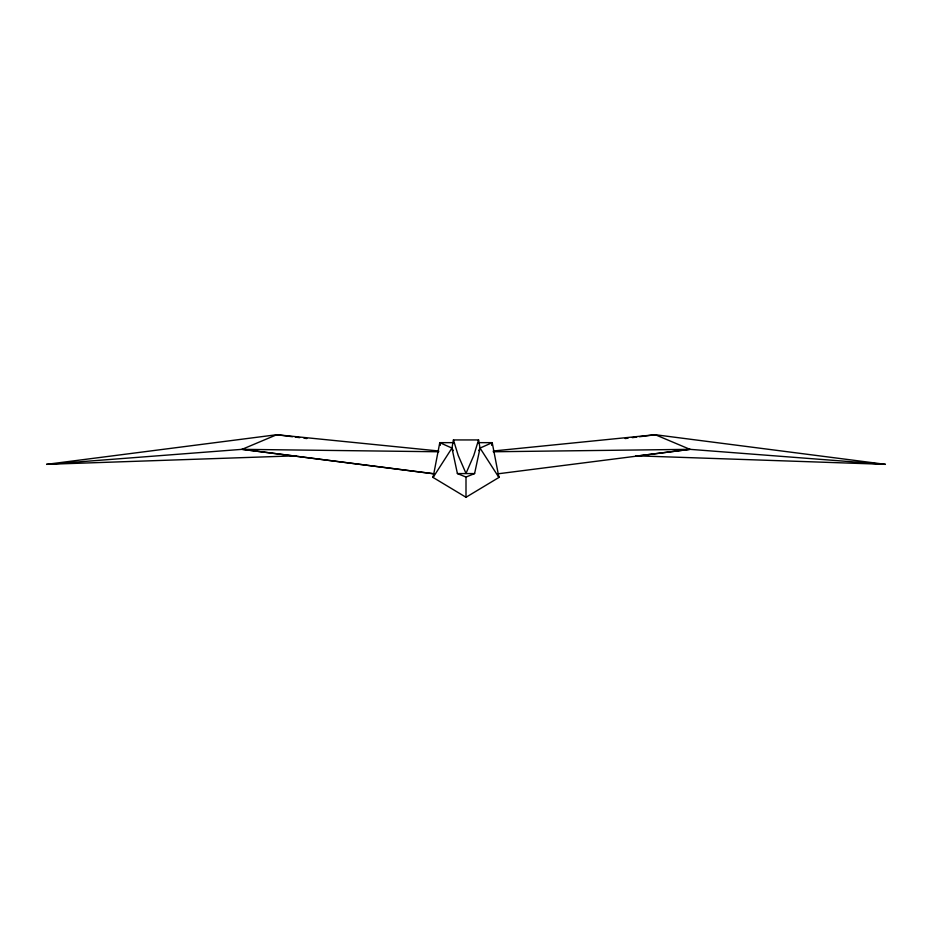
<?xml version="1.0" encoding="UTF-8"?>
<svg xmlns="http://www.w3.org/2000/svg" width="932" height="932" viewBox="0 0 932 932"><rect width="100%" height="100%" fill="white"/><g stroke="black" fill="none" stroke-linecap="round" stroke-linejoin="round"><path stroke-width="1.4" d="M433.974 474.796L433.077 477.452L451.962 448.082L453.441 439.939L478.559 439.939L480.038 448.082L474.598 473.572L466 477.056L457.402 473.572L451.962 448.082L439.788 442.653L433.077 477.452L466 497.269L498.923 477.452L492.213 442.653L478.046 442.653M491.7 445.368L492.213 442.653L480.038 448.082L478.815 450.61M478.559 439.939L473.794 455.445L466 473.409L458.206 455.445L453.441 439.939M292.508 436.735L276.711 434.731L46.6 464.346L242.04 449.341L276.711 434.731L438.727 450.995M625.139 438.553L628.017 438.191M632.315 437.644L636.626 437.096M639.492 436.735L655.289 434.731L885.4 464.346L635.845 455.806M497.723 473.84L689.96 449.341L885.4 464.346M638.758 455.771L689.96 449.341L655.289 434.731L493.273 450.995M46.6 464.346L296.155 455.806M457.402 473.572L474.598 473.572M493.273 451.764L689.96 449.341M453.954 442.653L439.788 442.653L440.3 445.368M242.04 449.341L434.277 473.84L242.04 449.341L438.727 451.764M295.374 437.096L299.685 437.644M303.983 438.191L306.861 438.553M480.038 448.082L498.923 477.452L498.026 474.796M451.962 448.082L453.185 450.61M466 477.056L466 497.269"/></g></svg>
